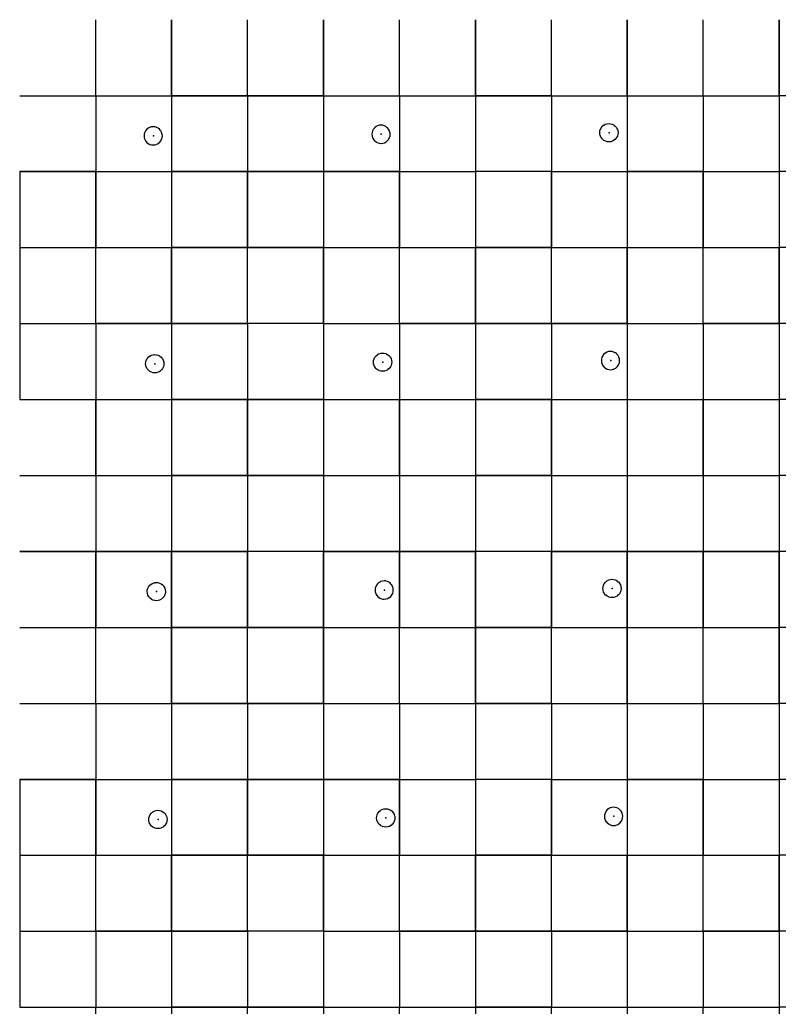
# Model space of a CAD drawing. Header units: metres. Extents: x 0 to 398, y -24 to 612.
# Drawn here: x 81 to 171, y 90 to 207 of the extents above; entities that cross this region are included whole.
import ezdxf

# ---------------------------------------------------------------- set-up
doc = ezdxf.new("R2010")
doc.units = ezdxf.units.M
doc.layers.add('LAYER_01_CUT', color=7, linetype='Continuous')
doc.layers.add('LAYER_04_GRID', color=7, linetype='Continuous')

msp = doc.modelspace()

# ---------------------------------------------------------------- linework, layer by layer
at = {"layer": 'LAYER_01_CUT'}
for points in [[(90, 198.01), (90, 207), (90, 206.99)], [(90, 198), (90, 206.99)], [(98.99, 207), (99, 207), (99, 198.01), (99, 198), (99, 189.01)], [(99, 207), (99, 206.99)], [(99, 198), (99, 206.99)], [(108, 198.01), (108, 207), (108, 206.99)], [(108, 198), (108, 206.99)], [(116.99, 207), (117, 207), (117, 198.01), (117, 198), (117, 189.01)], [(117, 207), (117, 206.99)], [(117, 198), (117, 206.99)], [(126, 198.01), (126, 207), (126, 206.99)], [(126, 198), (126, 206.99)], [(134.99, 207), (135, 207), (135, 198.01), (135, 198), (135, 189.01)], [(135, 207), (135, 206.99)], [(135, 198), (135, 206.99)], [(144, 198.01), (144, 207), (144, 206.99)], [(144, 198), (144, 206.99)], [(152.99, 207), (153, 207), (153, 198.01), (153, 198), (153, 189.01)], [(153, 207), (153, 206.99)], [(153, 198), (153, 206.99)], [(162, 198.01), (162, 207), (162, 206.99)], [(162, 198), (162, 206.99)], [(170.99, 207), (171, 207), (171, 198.01), (171, 198), (171, 189.01)], [(171, 207), (171, 206.99)], [(171, 198), (171, 206.99)], [(81.01, 198), (81, 198)], [(81, 198), (89.99, 198)], [(81.01, 198), (90, 198)], [(89.99, 198), (90, 198), (90, 189.01)], [(90, 198), (90, 198.01)], [(90, 198), (90, 197.99)], [(90, 198), (98.99, 198)], [(90, 198), (90.01, 198)], [(90, 197.99), (90, 189)], [(90.01, 198), (99, 198)], [(98.99, 198), (99, 198)], [(107.99, 198), (99, 198)], [(99.01, 198), (99, 198)], [(99, 198), (99, 197.99)], [(99, 197.99), (99, 189)], [(99.01, 198), (108, 198)], [(107.99, 198), (108, 198), (108, 189.01)], [(108, 198), (108, 198.01)], [(108, 198), (108, 197.99)], [(108, 198), (116.99, 198)], [(108, 198), (108.01, 198)], [(108, 197.99), (108, 189)], [(117, 198), (108.01, 198)], [(117, 198), (116.99, 198)], [(117, 198), (117, 197.99)], [(117, 198), (125.99, 198)], [(117, 198), (117.01, 198)], [(117, 197.99), (117, 189)], [(117.01, 198), (126, 198)], [(125.99, 198), (126, 198), (126, 189.01)], [(126, 198), (126, 198.01)], [(126.01, 198), (126, 198)], [(126, 198), (126, 197.99)], [(126, 198), (134.99, 198)], [(126, 197.99), (126, 189)], [(126.01, 198), (135, 198)], [(135, 198), (134.99, 198)], [(135, 198), (135, 197.99)], [(135, 198), (143.99, 198)], [(135, 198), (135.01, 198)], [(135, 197.99), (135, 189)], [(144, 198), (135.01, 198)], [(143.99, 198), (144, 198), (144, 189.01)], [(144, 198), (144, 198.01)], [(144, 198), (144, 197.99)], [(144, 198), (152.99, 198)], [(144, 198), (144.01, 198)], [(144, 197.99), (144, 189)], [(144.01, 198), (153, 198)], [(152.99, 198), (153, 198)], [(153.01, 198), (153, 198)], [(153, 198), (153, 197.99)], [(153, 198), (161.99, 198)], [(153, 197.99), (153, 189)], [(153.01, 198), (162, 198)], [(161.99, 198), (162, 198), (162, 189.01)], [(162, 198), (162, 198.01)], [(162, 198), (162, 197.99)], [(162, 198), (170.99, 198)], [(162, 198), (162.01, 198)], [(162, 197.99), (162, 189)], [(162.01, 198), (171, 198)], [(170.99, 198), (171, 198)], [(179.99, 198), (171, 198)], [(171.01, 198), (171, 198)], [(171, 198), (171, 197.99)], [(171, 197.99), (171, 189)], [(95.9, 193.82), (95.9, 193.81), (95.81, 193.64), (95.8, 193.63), (95.8, 193.62), (95.75, 193.44), (95.75, 193.43), (95.75, 193.42), (95.73, 193.24), (95.73, 193.23), (95.73, 193.23), (95.75, 193.04), (95.75, 193.03), (95.76, 193.02), (95.81, 192.83), (95.82, 192.82), (95.82, 192.82), (95.92, 192.64), (95.92, 192.63), (95.93, 192.62), (96.06, 192.46), (96.07, 192.46), (96.23, 192.33), (96.24, 192.33), (96.24, 192.32), (96.42, 192.23), (96.43, 192.23), (96.44, 192.23), (96.62, 192.18), (96.63, 192.17), (96.64, 192.17), (96.82, 192.16), (96.82, 192.16), (96.83, 192.16), (97.02, 192.18), (97.03, 192.18), (97.04, 192.18), (97.23, 192.24), (97.23, 192.24), (97.24, 192.25), (97.42, 192.34), (97.43, 192.35), (97.44, 192.36), (97.59, 192.49), (97.6, 192.5), (97.73, 192.66), (97.73, 192.66), (97.74, 192.67), (97.82, 192.85), (97.83, 192.85), (97.83, 192.86), (97.88, 193.05), (97.88, 193.05), (97.88, 193.06), (97.9, 193.24), (97.9, 193.25), (97.9, 193.26), (97.88, 193.45), (97.88, 193.46), (97.88, 193.46), (97.82, 193.65), (97.81, 193.66), (97.81, 193.67), (97.71, 193.84), (97.71, 193.85), (97.7, 193.87), (97.57, 194.02), (97.56, 194.03), (97.4, 194.15), (97.4, 194.16), (97.39, 194.16), (97.21, 194.25), (97.2, 194.25), (97.19, 194.26), (97.01, 194.31), (97, 194.31), (96.99, 194.31), (96.82, 194.32), (96.81, 194.33), (96.8, 194.32), (96.61, 194.3), (96.6, 194.3), (96.59, 194.3), (96.41, 194.24), (96.4, 194.24), (96.39, 194.24), (96.21, 194.14), (96.2, 194.14), (96.19, 194.13), (96.04, 193.99), (96.03, 193.99), (95.91, 193.83), (95.9, 193.82)], [(124.88, 193.64), (124.87, 193.65), (124.82, 193.84), (124.81, 193.85), (124.81, 193.85), (124.71, 194.03), (124.71, 194.04), (124.7, 194.05), (124.57, 194.21), (124.56, 194.21), (124.4, 194.34), (124.39, 194.34), (124.39, 194.35), (124.21, 194.44), (124.2, 194.44), (124.19, 194.44), (124.01, 194.49), (124, 194.5), (123.99, 194.5), (123.81, 194.51), (123.81, 194.51), (123.8, 194.51), (123.61, 194.49), (123.6, 194.49), (123.59, 194.49), (123.4, 194.43), (123.4, 194.43), (123.39, 194.42), (123.21, 194.33), (123.2, 194.32), (123.19, 194.31), (123.04, 194.18), (123.03, 194.17), (122.9, 194.01), (122.9, 194.01), (122.9, 194), (122.81, 193.82), (122.8, 193.82), (122.8, 193.81), (122.75, 193.62), (122.75, 193.62), (122.75, 193.61), (122.73, 193.43), (122.73, 193.42), (122.73, 193.41), (122.75, 193.22), (122.75, 193.21), (122.75, 193.21), (122.81, 193.02), (122.82, 193.01), (122.82, 193), (122.92, 192.83), (122.92, 192.82), (122.93, 192.8), (123.06, 192.65), (123.07, 192.64), (123.23, 192.52), (123.24, 192.51), (123.24, 192.51), (123.42, 192.42), (123.43, 192.42), (123.44, 192.41), (123.62, 192.36), (123.63, 192.36), (123.64, 192.36), (123.81, 192.35), (123.82, 192.34), (123.83, 192.35), (124.02, 192.37), (124.03, 192.37), (124.04, 192.37), (124.23, 192.43), (124.23, 192.43), (124.24, 192.43), (124.42, 192.53), (124.43, 192.53), (124.44, 192.54), (124.59, 192.68), (124.6, 192.68), (124.73, 192.84), (124.73, 192.85), (124.73, 192.86), (124.82, 193.03), (124.83, 193.04), (124.83, 193.05), (124.88, 193.23), (124.88, 193.24), (124.88, 193.25), (124.9, 193.43), (124.9, 193.44), (124.9, 193.44), (124.88, 193.63), (124.88, 193.64)], [(150.19, 194.5), (150.2, 194.51), (150.21, 194.51), (150.39, 194.61), (150.4, 194.61), (150.4, 194.62), (150.59, 194.67), (150.6, 194.68), (150.61, 194.68), (150.8, 194.7), (150.81, 194.7), (150.81, 194.7), (150.99, 194.68), (151, 194.68), (151.01, 194.68), (151.19, 194.63), (151.2, 194.63), (151.21, 194.62), (151.39, 194.53), (151.39, 194.53), (151.4, 194.52), (151.56, 194.4), (151.57, 194.39), (151.7, 194.24), (151.71, 194.23), (151.71, 194.22), (151.81, 194.04), (151.81, 194.03), (151.82, 194.03), (151.87, 193.84), (151.88, 193.83), (151.88, 193.82), (151.9, 193.63), (151.9, 193.62), (151.9, 193.61), (151.88, 193.44), (151.88, 193.43), (151.88, 193.42), (151.83, 193.24), (151.83, 193.23), (151.82, 193.22), (151.73, 193.04), (151.73, 193.04), (151.72, 193.03), (151.6, 192.87), (151.59, 192.86), (151.44, 192.73), (151.42, 192.72), (151.42, 192.72), (151.24, 192.62), (151.23, 192.62), (151.22, 192.61), (151.04, 192.55), (151.03, 192.55), (151.02, 192.55), (150.83, 192.53), (150.82, 192.53), (150.81, 192.53), (150.63, 192.55), (150.63, 192.55), (150.62, 192.55), (150.44, 192.6), (150.43, 192.6), (150.42, 192.61), (150.24, 192.7), (150.23, 192.7), (150.23, 192.7), (150.07, 192.83), (150.06, 192.84), (149.93, 192.99), (149.92, 193), (149.91, 193.01), (149.82, 193.19), (149.81, 193.2), (149.81, 193.2), (149.75, 193.39), (149.75, 193.4), (149.75, 193.41), (149.73, 193.6), (149.73, 193.61), (149.73, 193.61), (149.75, 193.79), (149.75, 193.8), (149.75, 193.81), (149.8, 193.99), (149.8, 194), (149.81, 194.01), (149.89, 194.19), (149.9, 194.19), (149.9, 194.2), (150.03, 194.36), (150.03, 194.37), (150.19, 194.5)], [(89.99, 189), (81, 189), (81, 180.01), (81, 180), (81, 171.01), (81, 171), (81, 162.01)], [(81.01, 189), (81, 189)], [(81.01, 189), (90, 189)], [(90, 189), (89.99, 189)], [(90, 189.01), (90, 189)], [(90, 180.01), (90, 189), (98.99, 189)], [(90, 188.99), (90, 189)], [(90, 189), (90.01, 189)], [(90, 188.99), (90, 180)], [(90.01, 189), (99, 189)], [(98.99, 189), (99, 189)], [(99, 189.01), (99, 189)], [(107.99, 189), (99, 189), (99, 180.01), (99, 180), (99, 171.01), (99, 171), (99, 162.01)], [(99.01, 189), (99, 189)], [(99, 188.99), (99, 189)], [(99, 188.99), (99, 180)], [(99.01, 189), (108, 189)], [(107.99, 189), (108, 189)], [(108, 189.01), (108, 189)], [(108, 180.01), (108, 189), (116.99, 189)], [(108, 188.99), (108, 189)], [(108, 189), (108.01, 189)], [(108, 188.99), (108, 180)], [(117, 189), (108.01, 189)], [(117, 189), (116.99, 189)], [(117, 189.01), (117, 189)], [(125.99, 189), (117, 189), (117, 180.01), (117, 180), (117, 171.01), (117, 171), (117, 162.01)], [(117, 188.99), (117, 189)], [(117, 189), (117.01, 189)], [(117, 188.99), (117, 180)], [(117.01, 189), (126, 189)], [(125.99, 189), (126, 189)], [(126, 189.01), (126, 189)], [(126, 180.01), (126, 189), (134.99, 189)], [(126.01, 189), (126, 189)], [(126, 188.99), (126, 189)], [(126, 188.99), (126, 180)], [(126.01, 189), (135, 189)], [(135, 189), (134.99, 189)], [(135, 189.01), (135, 189)], [(143.99, 189), (135, 189), (135, 180.01), (135, 180), (135, 171.01), (135, 171), (135, 162.01)], [(135, 188.99), (135, 189)], [(135, 189), (135.01, 189)], [(135, 188.99), (135, 180)], [(144, 189), (135.01, 189)], [(144, 189), (143.99, 189)], [(144, 189.01), (144, 189)], [(144, 180.01), (144, 189), (152.99, 189)], [(144, 188.99), (144, 189)], [(144, 189), (144.01, 189)], [(144, 188.99), (144, 180)], [(144.01, 189), (153, 189)], [(152.99, 189), (153, 189)], [(153, 189.01), (153, 189)], [(161.99, 189), (153, 189), (153, 180.01), (153, 180), (153, 171.01), (153, 171), (153, 162.01)], [(153.01, 189), (153, 189)], [(153, 188.99), (153, 189)], [(153, 188.99), (153, 180)], [(153.01, 189), (162, 189)], [(162, 189), (161.99, 189)], [(162, 189.01), (162, 189)], [(162, 180.01), (162, 189), (170.99, 189)], [(162, 188.99), (162, 189)], [(162, 189), (162.01, 189)], [(162, 188.99), (162, 180)], [(162.01, 189), (171, 189)], [(170.99, 189), (171, 189)], [(171, 189.01), (171, 189)], [(179.99, 189), (171, 189), (171, 180.01), (171, 180), (171, 171.01), (171, 171), (171, 162.01)], [(171.01, 189), (171, 189)], [(171, 188.99), (171, 189)], [(171, 188.99), (171, 180)], [(81.01, 180), (81, 180)], [(81, 180), (89.99, 180)], [(81.01, 180), (90, 180)], [(90, 180), (89.99, 180)], [(90, 180), (90, 180.01)], [(90, 171.01), (90, 180), (90, 179.99)], [(90, 180), (98.99, 180)], [(90, 180), (90.01, 180)], [(90, 171), (90, 179.99)], [(90.01, 180), (99, 180)], [(98.99, 180), (99, 180)], [(107.99, 180), (99, 180)], [(99.01, 180), (99, 180)], [(99, 180), (99, 179.99)], [(99, 171), (99, 179.99)], [(99.01, 180), (108, 180)], [(107.99, 180), (108, 180)], [(108, 180), (108, 180.01)], [(108, 171.01), (108, 180), (108, 179.99)], [(108, 180), (116.99, 180)], [(108, 180), (108.01, 180)], [(108, 171), (108, 179.99)], [(117, 180), (108.01, 180)], [(117, 180), (116.99, 180)], [(117, 180), (117, 179.99)], [(117, 180), (125.99, 180)], [(117, 180), (117.01, 180)], [(117, 171), (117, 179.99)], [(117.01, 180), (126, 180)], [(125.99, 180), (126, 180)], [(126, 180), (126, 180.01)], [(126, 171.01), (126, 180), (126, 179.99)], [(126.01, 180), (126, 180)], [(126, 180), (134.99, 180)], [(126, 171), (126, 179.99)], [(126.01, 180), (135, 180)], [(135, 180), (134.99, 180)], [(135, 180), (135, 179.99)], [(135, 180), (143.99, 180)], [(135, 180), (135.01, 180)], [(135, 171), (135, 179.99)], [(144, 180), (135.01, 180)], [(144, 180), (143.99, 180)], [(144, 180), (144, 180.01)], [(144, 171.01), (144, 180), (144, 179.99)], [(144, 180), (152.99, 180)], [(144, 180), (144.01, 180)], [(144, 171), (144, 179.99)], [(144.01, 180), (153, 180)], [(152.99, 180), (153, 180)], [(153.01, 180), (153, 180)], [(153, 180), (153, 179.99)], [(153, 180), (161.99, 180)], [(153, 171), (153, 179.99)], [(153.01, 180), (162, 180)], [(162, 180), (161.99, 180)], [(162, 180), (162, 180.01)], [(162, 171.01), (162, 180), (162, 179.99)], [(162, 180), (170.99, 180)], [(162, 180), (162.01, 180)], [(162, 171), (162, 179.99)], [(162.01, 180), (171, 180)], [(170.99, 180), (171, 180)], [(179.99, 180), (171, 180)], [(171.01, 180), (171, 180)], [(171, 180), (171, 179.99)], [(171, 171), (171, 179.99)], [(81.01, 171), (81, 171)], [(81, 171), (89.99, 171)], [(81.01, 171), (90, 171)], [(90, 171), (89.99, 171)], [(90, 171), (90, 171.01)], [(98.99, 171), (90, 171), (90, 162.01)], [(90, 171), (90, 170.99)], [(90, 171), (90.01, 171)], [(90, 170.99), (90, 162)], [(90.01, 171), (99, 171)], [(98.99, 171), (99, 171)], [(107.99, 171), (99, 171)], [(99.01, 171), (99, 171)], [(99, 171), (99, 170.99)], [(99, 170.99), (99, 162)], [(99.01, 171), (108, 171)], [(107.99, 171), (108, 171)], [(108, 171), (108, 171.01)], [(116.99, 171), (108, 171), (108, 162.01)], [(108, 171), (108, 170.99)], [(108, 171), (108.01, 171)], [(108, 170.99), (108, 162)], [(117, 171), (108.01, 171)], [(117, 171), (116.99, 171)], [(117, 171), (117, 170.99)], [(117, 171), (125.99, 171)], [(117, 171), (117.01, 171)], [(117, 170.99), (117, 162)], [(117.01, 171), (126, 171)], [(125.99, 171), (126, 171)], [(126, 171), (126, 171.01)], [(134.99, 171), (126, 171), (126, 162.01)], [(126.01, 171), (126, 171)], [(126, 171), (126, 170.99)], [(126, 170.99), (126, 162)], [(126.01, 171), (135, 171)], [(135, 171), (134.99, 171)], [(135, 171), (135, 170.99)], [(135, 171), (143.99, 171)], [(135, 171), (135.01, 171)], [(135, 170.99), (135, 162)], [(144, 171), (135.01, 171)], [(144, 171), (143.99, 171)], [(144, 171), (144, 171.01)], [(152.99, 171), (144, 171), (144, 162.01)], [(144, 171), (144, 170.99)], [(144, 171), (144.01, 171)], [(144, 170.99), (144, 162)], [(144.01, 171), (153, 171)], [(152.99, 171), (153, 171)], [(153.01, 171), (153, 171)], [(153, 171), (153, 170.99)], [(153, 171), (161.99, 171)], [(153, 170.99), (153, 162)], [(153.01, 171), (162, 171)], [(162, 171), (161.99, 171)], [(162, 171), (162, 171.01)], [(170.99, 171), (162, 171), (162, 162.01)], [(162, 171), (162, 170.99)], [(162, 171), (162.01, 171)], [(162, 170.99), (162, 162)], [(162.01, 171), (171, 171)], [(170.99, 171), (171, 171)], [(179.99, 171), (171, 171)], [(171.01, 171), (171, 171)], [(171, 171), (171, 170.99)], [(171, 170.99), (171, 162)], [(95.94, 166.04), (95.92, 166.23), (95.92, 166.23), (95.92, 166.24), (95.93, 166.42), (95.93, 166.43), (95.94, 166.44), (95.99, 166.62), (95.99, 166.63), (95.99, 166.64), (96.08, 166.81), (96.09, 166.82), (96.09, 166.83), (96.22, 166.99), (96.22, 167), (96.38, 167.13), (96.39, 167.14), (96.4, 167.14), (96.58, 167.24), (96.58, 167.24), (96.59, 167.24), (96.78, 167.3), (96.79, 167.3), (96.8, 167.31), (96.99, 167.33), (96.99, 167.33), (97, 167.33), (97.18, 167.31), (97.19, 167.31), (97.2, 167.31), (97.38, 167.26), (97.39, 167.25), (97.4, 167.25), (97.57, 167.16), (97.58, 167.16), (97.59, 167.15), (97.75, 167.03), (97.75, 167.02), (97.89, 166.87), (97.9, 166.85), (97.9, 166.85), (98, 166.67), (98, 166.66), (98, 166.65), (98.06, 166.46), (98.06, 166.46), (98.07, 166.45), (98.08, 166.26), (98.09, 166.25), (98.08, 166.24), (98.07, 166.06), (98.07, 166.06), (98.07, 166.05), (98.02, 165.86), (98.01, 165.86), (98.01, 165.85), (97.92, 165.67), (97.92, 165.66), (97.91, 165.66), (97.79, 165.5), (97.78, 165.49), (97.63, 165.36), (97.61, 165.35), (97.6, 165.34), (97.43, 165.25), (97.42, 165.24), (97.41, 165.24), (97.22, 165.18), (97.22, 165.18), (97.21, 165.18), (97.02, 165.16), (97.01, 165.16), (97, 165.16), (96.82, 165.17), (96.81, 165.18), (96.81, 165.18), (96.62, 165.23), (96.62, 165.23), (96.61, 165.23), (96.43, 165.32), (96.42, 165.33), (96.42, 165.33), (96.26, 165.46), (96.25, 165.46), (96.12, 165.62), (96.11, 165.63), (96.1, 165.64), (96.01, 165.82), (96, 165.82), (96, 165.83), (95.94, 166.02), (95.94, 166.03), (95.94, 166.04)], [(124.75, 167.21), (124.88, 167.05), (124.9, 167.04), (124.9, 167.03), (125, 166.86), (125, 166.85), (125, 166.84), (125.06, 166.65), (125.06, 166.64), (125.06, 166.63), (125.08, 166.44), (125.08, 166.44), (125.08, 166.43), (125.07, 166.25), (125.07, 166.24), (125.07, 166.23), (125.02, 166.05), (125.01, 166.04), (125.01, 166.03), (124.92, 165.86), (124.92, 165.85), (124.91, 165.84), (124.79, 165.68), (124.78, 165.68), (124.63, 165.55), (124.61, 165.53), (124.6, 165.53), (124.43, 165.43), (124.42, 165.43), (124.41, 165.43), (124.22, 165.37), (124.22, 165.37), (124.21, 165.37), (124.02, 165.35), (124.01, 165.35), (124, 165.35), (123.82, 165.36), (123.81, 165.36), (123.81, 165.36), (123.62, 165.41), (123.61, 165.42), (123.61, 165.42), (123.43, 165.51), (123.42, 165.51), (123.41, 165.52), (123.26, 165.64), (123.25, 165.65), (123.12, 165.8), (123.11, 165.82), (123.1, 165.83), (123.01, 166), (123, 166.01), (123, 166.02), (122.94, 166.21), (122.94, 166.21), (122.94, 166.22), (122.92, 166.41), (122.92, 166.42), (122.92, 166.43), (122.93, 166.61), (122.93, 166.62), (122.94, 166.62), (122.99, 166.81), (122.99, 166.82), (122.99, 166.82), (123.08, 167), (123.09, 167.01), (123.09, 167.02), (123.22, 167.17), (123.22, 167.18), (123.38, 167.31), (123.39, 167.32), (123.4, 167.33), (123.57, 167.42), (123.58, 167.43), (123.59, 167.43), (123.78, 167.49), (123.79, 167.49), (123.8, 167.49), (123.99, 167.51), (123.99, 167.51), (124, 167.51), (124.18, 167.5), (124.19, 167.5), (124.2, 167.49), (124.38, 167.44), (124.39, 167.44), (124.4, 167.44), (124.57, 167.35), (124.58, 167.34), (124.59, 167.34), (124.75, 167.21), (124.75, 167.21)], [(151.58, 167.53), (151.57, 167.53), (151.4, 167.62), (151.39, 167.63), (151.38, 167.63), (151.2, 167.68), (151.19, 167.68), (151.18, 167.68), (151, 167.7), (150.99, 167.7), (150.98, 167.7), (150.79, 167.68), (150.79, 167.68), (150.78, 167.68), (150.59, 167.62), (150.58, 167.61), (150.57, 167.61), (150.4, 167.51), (150.39, 167.51), (150.38, 167.5), (150.22, 167.37), (150.22, 167.36), (150.09, 167.2), (150.09, 167.19), (150.08, 167.19), (149.99, 167.01), (149.99, 167), (149.99, 166.99), (149.94, 166.81), (149.93, 166.8), (149.93, 166.79), (149.92, 166.62), (149.92, 166.61), (149.92, 166.6), (149.94, 166.41), (149.94, 166.4), (149.94, 166.39), (150, 166.2), (150, 166.2), (150.01, 166.19), (150.1, 166.01), (150.11, 166), (150.12, 165.99), (150.25, 165.84), (150.25, 165.83), (150.41, 165.71), (150.42, 165.7), (150.43, 165.7), (150.61, 165.61), (150.61, 165.6), (150.62, 165.6), (150.81, 165.55), (150.81, 165.55), (150.82, 165.55), (151, 165.53), (151.01, 165.53), (151.02, 165.53), (151.21, 165.55), (151.21, 165.55), (151.22, 165.56), (151.41, 165.61), (151.42, 165.62), (151.43, 165.62), (151.6, 165.72), (151.61, 165.72), (151.62, 165.73), (151.78, 165.86), (151.79, 165.87), (151.91, 166.03), (151.92, 166.04), (151.92, 166.04), (152.01, 166.22), (152.01, 166.23), (152.02, 166.24), (152.07, 166.42), (152.07, 166.43), (152.07, 166.44), (152.08, 166.62), (152.08, 166.62), (152.08, 166.63), (152.06, 166.82), (152.06, 166.83), (152.06, 166.84), (152, 167.03), (152, 167.03), (152, 167.04), (151.9, 167.22), (151.9, 167.23), (151.88, 167.24), (151.75, 167.39), (151.75, 167.4), (151.59, 167.53), (151.58, 167.53)], [(81.01, 162), (81, 162)], [(81, 162), (89.99, 162)], [(81.01, 162), (90, 162)], [(90, 162), (89.99, 162)], [(90, 162.01), (90, 162)], [(90, 153.01), (90, 162), (98.99, 162), (99, 162), (99, 153.01), (99, 153), (99, 144.01)], [(90, 161.99), (90, 162)], [(90, 162), (90.01, 162)], [(90, 161.99), (90, 153)], [(90.01, 162), (99, 162)], [(99, 162.01), (99, 162)], [(107.99, 162), (99, 162)], [(99.01, 162), (99, 162)], [(99, 161.99), (99, 162)], [(99, 161.99), (99, 153)], [(99.01, 162), (108, 162)], [(107.99, 162), (108, 162)], [(108, 162.01), (108, 162)], [(108, 153.01), (108, 162), (116.99, 162), (117, 162), (117, 153.01), (117, 153), (117, 144.01)], [(108, 161.99), (108, 162)], [(108, 162), (108.01, 162)], [(108, 161.99), (108, 153)], [(117, 162), (108.01, 162)], [(117, 162.01), (117, 162)], [(117, 161.99), (117, 162)], [(117, 162), (125.99, 162)], [(117, 162), (117.01, 162)], [(117, 161.99), (117, 153)], [(117.01, 162), (126, 162)], [(125.99, 162), (126, 162)], [(126, 162.01), (126, 162)], [(126, 153.01), (126, 162), (134.99, 162), (135, 162), (135, 153.01), (135, 153), (135, 144.01)], [(126.01, 162), (126, 162)], [(126, 161.99), (126, 162)], [(126, 161.99), (126, 153)], [(126.01, 162), (135, 162)], [(135, 162.01), (135, 162)], [(135, 161.99), (135, 162)], [(135, 162), (143.99, 162)], [(135, 162), (135.01, 162)], [(135, 161.99), (135, 153)], [(144, 162), (135.01, 162)], [(144, 162), (143.99, 162)], [(144, 162.01), (144, 162)], [(144, 153.01), (144, 162), (152.99, 162), (153, 162), (153, 153.01), (153, 153), (153, 144.01)], [(144, 161.99), (144, 162)], [(144, 162), (144.01, 162)], [(144, 161.99), (144, 153)], [(144.01, 162), (153, 162)], [(153, 162.01), (153, 162)], [(153.01, 162), (153, 162)], [(153, 161.99), (153, 162)], [(153, 162), (161.99, 162)], [(153, 161.99), (153, 153)], [(153.01, 162), (162, 162)], [(162, 162), (161.99, 162)], [(162, 162.01), (162, 162)], [(162, 153.01), (162, 162), (170.99, 162), (171, 162), (171, 153.01), (171, 153), (171, 144.01)], [(162, 161.99), (162, 162)], [(162, 162), (162.01, 162)], [(162, 161.99), (162, 153)], [(162.01, 162), (171, 162)], [(171, 162.01), (171, 162)], [(179.99, 162), (171, 162)], [(171.01, 162), (171, 162)], [(171, 161.99), (171, 162)], [(171, 161.99), (171, 153)], [(81.01, 153), (81, 153)], [(81, 153), (89.99, 153)], [(81.01, 153), (90, 153)], [(89.99, 153), (90, 153), (90, 144.01)], [(90, 153), (90, 153.01)], [(90, 153), (90, 152.99)], [(90, 153), (98.99, 153)], [(90, 153), (90.01, 153)], [(90, 152.99), (90, 144)], [(90.01, 153), (99, 153)], [(98.99, 153), (99, 153)], [(107.99, 153), (99, 153)], [(99.01, 153), (99, 153)], [(99, 153), (99, 152.99)], [(99, 152.99), (99, 144)], [(99.01, 153), (108, 153)], [(107.99, 153), (108, 153), (108, 144.01)], [(108, 153), (108, 153.01)], [(108, 153), (108, 152.99)], [(108, 153), (116.99, 153)], [(108, 153), (108.01, 153)], [(108, 152.99), (108, 144)], [(117, 153), (108.01, 153)], [(117, 153), (116.99, 153)], [(117, 153), (117, 152.99)], [(117, 153), (125.99, 153)], [(117, 153), (117.01, 153)], [(117, 152.99), (117, 144)], [(117.01, 153), (126, 153)], [(125.99, 153), (126, 153), (126, 144.01)], [(126, 153), (126, 153.01)], [(126.01, 153), (126, 153)], [(126, 153), (126, 152.99)], [(126, 153), (134.99, 153)], [(126, 152.99), (126, 144)], [(126.01, 153), (135, 153)], [(135, 153), (134.99, 153)], [(135, 153), (135, 152.99)], [(135, 153), (143.99, 153)], [(135, 153), (135.01, 153)], [(135, 152.99), (135, 144)], [(144, 153), (135.01, 153)], [(143.99, 153), (144, 153), (144, 144.01)], [(144, 153), (144, 153.01)], [(144, 153), (144, 152.99)], [(144, 153), (152.99, 153)], [(144, 153), (144.01, 153)], [(144, 152.99), (144, 144)], [(144.01, 153), (153, 153)], [(152.99, 153), (153, 153)], [(153.01, 153), (153, 153)], [(153, 153), (153, 152.99)], [(153, 153), (161.99, 153)], [(153, 152.99), (153, 144)], [(153.01, 153), (162, 153)], [(161.99, 153), (162, 153), (162, 144.01)], [(162, 153), (162, 153.01)], [(162, 153), (162, 152.99)], [(162, 153), (170.99, 153)], [(162, 153), (162.01, 153)], [(162, 152.99), (162, 144)], [(162.01, 153), (171, 153)], [(170.99, 153), (171, 153)], [(179.99, 153), (171, 153)], [(171.01, 153), (171, 153)], [(171, 153), (171, 152.99)], [(171, 152.99), (171, 144)], [(89.99, 144), (81, 144), (81.01, 144)], [(81.01, 144), (90, 144)], [(90, 144), (89.99, 144)], [(90, 144.01), (90, 144)], [(98.99, 144), (90, 144), (90.01, 144)], [(90, 135.01), (90, 144)], [(90, 143.99), (90, 144)], [(90, 143.99), (90, 135)], [(90.01, 144), (99, 144)], [(98.99, 144), (99, 144)], [(99, 144.01), (99, 144)], [(107.99, 144), (99, 144), (99.01, 144)], [(99, 135.01), (99, 144)], [(99, 143.99), (99, 144)], [(99, 143.99), (99, 135)], [(99.01, 144), (108, 144)], [(107.99, 144), (108, 144)], [(108, 144.01), (108, 144)], [(116.99, 144), (108, 144), (108.01, 144)], [(108, 135.01), (108, 144)], [(108, 143.99), (108, 144)], [(108, 143.99), (108, 135)], [(117, 144), (108.01, 144)], [(117, 144), (116.99, 144)], [(117, 144.01), (117, 144)], [(125.99, 144), (117, 144), (117.01, 144)], [(117, 135.01), (117, 144)], [(117, 143.99), (117, 144)], [(117, 143.99), (117, 135)], [(117.01, 144), (126, 144)], [(125.99, 144), (126, 144)], [(126, 144.01), (126, 144)], [(134.99, 144), (126, 144), (126.01, 144)], [(126, 135.01), (126, 144)], [(126, 143.99), (126, 144)], [(126, 143.99), (126, 135)], [(126.01, 144), (135, 144)], [(135, 144), (134.99, 144)], [(135, 144.01), (135, 144)], [(143.99, 144), (135, 144), (135.01, 144)], [(135, 135.01), (135, 144)], [(135, 143.99), (135, 144)], [(135, 143.99), (135, 135)], [(144, 144), (135.01, 144)], [(144, 144), (143.99, 144)], [(144, 144.01), (144, 144)], [(152.99, 144), (144, 144), (144.01, 144)], [(144, 135.01), (144, 144)], [(144, 143.99), (144, 144)], [(144, 143.99), (144, 135)], [(144.01, 144), (153, 144)], [(152.99, 144), (153, 144)], [(153, 144.01), (153, 144)], [(161.99, 144), (153, 144), (153.01, 144)], [(153, 135.01), (153, 144)], [(153, 143.99), (153, 144)], [(153, 143.99), (153, 135)], [(153.01, 144), (162, 144)], [(162, 144), (161.99, 144)], [(162, 144.01), (162, 144)], [(170.99, 144), (162, 144), (162.01, 144)], [(162, 135.01), (162, 144)], [(162, 143.99), (162, 144)], [(162, 143.99), (162, 135)], [(162.01, 144), (171, 144)], [(170.99, 144), (171, 144)], [(171, 144.01), (171, 144)], [(179.99, 144), (171, 144), (171.01, 144)], [(171, 135.01), (171, 144)], [(171, 143.99), (171, 144)], [(171, 143.99), (171, 135)], [(124.77, 140.34), (124.77, 140.34), (124.76, 140.35), (124.58, 140.44), (124.57, 140.44), (124.57, 140.44), (124.38, 140.49), (124.37, 140.5), (124.37, 140.5), (124.19, 140.51), (124.18, 140.51), (124.17, 140.51), (123.98, 140.49), (123.97, 140.49), (123.97, 140.49), (123.78, 140.43), (123.77, 140.43), (123.76, 140.42), (123.58, 140.33), (123.58, 140.32), (123.56, 140.31), (123.41, 140.18), (123.4, 140.18), (123.28, 140.02), (123.27, 140.01), (123.27, 140), (123.18, 139.82), (123.18, 139.82), (123.17, 139.81), (123.12, 139.62), (123.12, 139.62), (123.12, 139.61), (123.1, 139.43), (123.1, 139.42), (123.1, 139.41), (123.12, 139.22), (123.13, 139.22), (123.13, 139.21), (123.19, 139.02), (123.19, 139.01), (123.19, 139), (123.29, 138.83), (123.29, 138.82), (123.3, 138.81), (123.44, 138.65), (123.44, 138.64), (123.6, 138.52), (123.61, 138.51), (123.62, 138.51), (123.79, 138.42), (123.8, 138.42), (123.81, 138.41), (123.99, 138.36), (124, 138.36), (124.01, 138.36), (124.19, 138.35), (124.2, 138.35), (124.2, 138.35), (124.39, 138.37), (124.4, 138.37), (124.41, 138.37), (124.6, 138.43), (124.61, 138.43), (124.61, 138.43), (124.79, 138.53), (124.8, 138.53), (124.81, 138.55), (124.97, 138.68), (124.97, 138.68), (125.1, 138.84), (125.1, 138.85), (125.11, 138.86), (125.2, 139.03), (125.2, 139.04), (125.2, 139.05), (125.25, 139.23), (125.25, 139.24), (125.26, 139.25), (125.27, 139.43), (125.27, 139.44), (125.27, 139.45), (125.25, 139.64), (125.25, 139.64), (125.25, 139.65), (125.19, 139.84), (125.19, 139.85), (125.18, 139.86), (125.09, 140.03), (125.08, 140.04), (125.07, 140.05), (124.94, 140.21), (124.93, 140.21), (124.77, 140.34)], [(152.1, 139.03), (151.97, 138.87), (151.97, 138.86), (151.81, 138.73), (151.8, 138.72), (151.79, 138.72), (151.61, 138.62), (151.61, 138.62), (151.6, 138.61), (151.41, 138.56), (151.4, 138.55), (151.39, 138.55), (151.2, 138.53), (151.19, 138.53), (151.19, 138.53), (151.01, 138.55), (151, 138.55), (150.99, 138.55), (150.81, 138.6), (150.8, 138.6), (150.79, 138.61), (150.62, 138.7), (150.61, 138.7), (150.6, 138.71), (150.44, 138.83), (150.43, 138.84), (150.3, 138.99), (150.29, 139.01), (150.29, 139.01), (150.19, 139.19), (150.19, 139.2), (150.18, 139.21), (150.13, 139.39), (150.13, 139.4), (150.12, 139.41), (150.1, 139.6), (150.1, 139.61), (150.1, 139.62), (150.12, 139.8), (150.12, 139.8), (150.12, 139.81), (150.17, 139.99), (150.18, 140), (150.18, 140.01), (150.27, 140.19), (150.27, 140.2), (150.28, 140.2), (150.4, 140.36), (150.41, 140.37), (150.56, 140.5), (150.58, 140.51), (150.58, 140.52), (150.76, 140.61), (150.77, 140.62), (150.78, 140.62), (150.96, 140.68), (150.97, 140.68), (150.98, 140.68), (151.17, 140.7), (151.18, 140.7), (151.19, 140.7), (151.37, 140.68), (151.37, 140.68), (151.38, 140.68), (151.57, 140.63), (151.57, 140.63), (151.58, 140.62), (151.76, 140.54), (151.77, 140.53), (151.77, 140.53), (151.93, 140.4), (151.94, 140.4), (152.07, 140.24), (152.08, 140.23), (152.09, 140.22), (152.18, 140.04), (152.19, 140.03), (152.19, 140.03), (152.25, 139.84), (152.25, 139.83), (152.25, 139.82), (152.27, 139.63), (152.27, 139.62), (152.27, 139.62), (152.26, 139.44), (152.25, 139.43), (152.25, 139.42), (152.2, 139.24), (152.2, 139.23), (152.2, 139.22), (152.11, 139.04), (152.1, 139.04), (152.1, 139.03)], [(96.6, 138.33), (96.44, 138.46), (96.44, 138.46), (96.3, 138.62), (96.29, 138.63), (96.29, 138.64), (96.19, 138.82), (96.19, 138.82), (96.19, 138.83), (96.13, 139.02), (96.13, 139.03), (96.13, 139.04), (96.11, 139.23), (96.11, 139.24), (96.11, 139.24), (96.12, 139.42), (96.12, 139.43), (96.12, 139.44), (96.17, 139.62), (96.18, 139.63), (96.18, 139.64), (96.27, 139.82), (96.27, 139.82), (96.28, 139.83), (96.4, 139.99), (96.41, 140), (96.56, 140.13), (96.58, 140.14), (96.59, 140.14), (96.76, 140.24), (96.77, 140.24), (96.78, 140.25), (96.97, 140.3), (96.97, 140.31), (96.98, 140.31), (97.17, 140.33), (97.18, 140.33), (97.19, 140.33), (97.37, 140.31), (97.38, 140.31), (97.38, 140.31), (97.57, 140.26), (97.58, 140.25), (97.58, 140.25), (97.76, 140.16), (97.77, 140.16), (97.78, 140.15), (97.93, 140.03), (97.94, 140.02), (98.07, 139.87), (98.08, 139.85), (98.09, 139.85), (98.18, 139.67), (98.19, 139.66), (98.19, 139.65), (98.25, 139.47), (98.25, 139.46), (98.25, 139.45), (98.27, 139.26), (98.27, 139.25), (98.27, 139.24), (98.26, 139.06), (98.26, 139.06), (98.25, 139.05), (98.2, 138.86), (98.2, 138.86), (98.2, 138.85), (98.11, 138.67), (98.1, 138.66), (98.1, 138.66), (97.97, 138.5), (97.97, 138.49), (97.81, 138.36), (97.8, 138.35), (97.79, 138.34), (97.61, 138.25), (97.61, 138.24), (97.6, 138.24), (97.41, 138.18), (97.4, 138.18), (97.39, 138.18), (97.2, 138.16), (97.2, 138.16), (97.19, 138.16), (97.01, 138.17), (97, 138.18), (96.99, 138.18), (96.81, 138.23), (96.8, 138.23), (96.79, 138.23), (96.62, 138.32), (96.61, 138.33), (96.6, 138.33)], [(81.01, 135), (81, 135)], [(81, 135), (89.99, 135)], [(81.01, 135), (90, 135)], [(90, 135), (89.99, 135)], [(90, 135.01), (90, 135)], [(90, 126.01), (90, 135), (90, 134.99)], [(90, 135), (98.99, 135)], [(90, 135), (90.01, 135)], [(90, 126), (90, 134.99)], [(90.01, 135), (99, 135)], [(98.99, 135), (99, 135), (99, 126.01), (99, 126), (99, 117.01)], [(99, 135.01), (99, 135)], [(107.99, 135), (99, 135)], [(99.01, 135), (99, 135)], [(99, 135), (99, 134.99)], [(99, 126), (99, 134.99)], [(99.01, 135), (108, 135)], [(107.99, 135), (108, 135)], [(108, 135.01), (108, 135)], [(108, 126.01), (108, 135), (108, 134.99)], [(108, 135), (116.99, 135)], [(108, 135), (108.01, 135)], [(108, 126), (108, 134.99)], [(117, 135), (108.01, 135)], [(116.99, 135), (117, 135), (117, 126.01), (117, 126), (117, 117.01)], [(117, 135.01), (117, 135)], [(117, 135), (117, 134.99)], [(117, 135), (125.99, 135)], [(117, 135), (117.01, 135)], [(117, 126), (117, 134.99)], [(117.01, 135), (126, 135)], [(125.99, 135), (126, 135)], [(126, 135.01), (126, 135)], [(126, 126.01), (126, 135), (126, 134.99)], [(126.01, 135), (126, 135)], [(126, 135), (134.99, 135)], [(126, 126), (126, 134.99)], [(126.01, 135), (135, 135)], [(134.99, 135), (135, 135), (135, 126.01), (135, 126), (135, 117.01)], [(135, 135.01), (135, 135)], [(135, 135), (135, 134.99)], [(135, 135), (143.99, 135)], [(135, 135), (135.01, 135)], [(135, 126), (135, 134.99)], [(144, 135), (135.01, 135)], [(144, 135), (143.99, 135)], [(144, 135.01), (144, 135)], [(144, 126.01), (144, 135), (144, 134.99)], [(144, 135), (152.99, 135)], [(144, 135), (144.01, 135)], [(144, 126), (144, 134.99)], [(144.01, 135), (153, 135)], [(152.99, 135), (153, 135), (153, 126.01), (153, 126), (153, 117.01)], [(153, 135.01), (153, 135)], [(153.01, 135), (153, 135)], [(153, 135), (153, 134.99)], [(153, 135), (161.99, 135)], [(153, 126), (153, 134.99)], [(153.01, 135), (162, 135)], [(162, 135), (161.99, 135)], [(162, 135.01), (162, 135)], [(162, 126.01), (162, 135), (162, 134.99)], [(162, 135), (170.99, 135)], [(162, 135), (162.01, 135)], [(162, 126), (162, 134.99)], [(162.01, 135), (171, 135)], [(170.99, 135), (171, 135), (171, 126.01), (171, 126), (171, 117.01)], [(171, 135.01), (171, 135)], [(179.99, 135), (171, 135)], [(171.01, 135), (171, 135)], [(171, 135), (171, 134.99)], [(171, 126), (171, 134.99)], [(81.01, 126), (81, 126)], [(81, 126), (89.99, 126)], [(81.01, 126), (90, 126)], [(89.99, 126), (90, 126), (90, 117.01)], [(90, 126), (90, 126.01)], [(90, 126), (90, 125.99)], [(90, 126), (98.99, 126)], [(90, 126), (90.01, 126)], [(90, 125.99), (90, 117)], [(90.01, 126), (99, 126)], [(98.99, 126), (99, 126)], [(107.99, 126), (99, 126)], [(99.01, 126), (99, 126)], [(99, 126), (99, 125.99)], [(99, 125.99), (99, 117)], [(99.01, 126), (108, 126)], [(107.99, 126), (108, 126), (108, 117.01)], [(108, 126), (108, 126.01)], [(108, 126), (108, 125.99)], [(108, 126), (116.99, 126)], [(108, 126), (108.01, 126)], [(108, 125.99), (108, 117)], [(117, 126), (108.01, 126)], [(117, 126), (116.99, 126)], [(117, 126), (117, 125.99)], [(117, 126), (125.99, 126)], [(117, 126), (117.01, 126)], [(117, 125.99), (117, 117)], [(117.01, 126), (126, 126)], [(125.99, 126), (126, 126), (126, 117.01)], [(126, 126), (126, 126.01)], [(126.01, 126), (126, 126)], [(126, 126), (126, 125.99)], [(126, 126), (134.99, 126)], [(126, 125.99), (126, 117)], [(126.01, 126), (135, 126)], [(135, 126), (134.99, 126)], [(135, 126), (135, 125.99)], [(135, 126), (143.99, 126)], [(135, 126), (135.01, 126)], [(135, 125.99), (135, 117)], [(144, 126), (135.01, 126)], [(143.99, 126), (144, 126), (144, 117.01)], [(144, 126), (144, 126.01)], [(144, 126), (144, 125.99)], [(144, 126), (152.99, 126)], [(144, 126), (144.01, 126)], [(144, 125.99), (144, 117)], [(144.01, 126), (153, 126)], [(152.99, 126), (153, 126)], [(153.01, 126), (153, 126)], [(153, 126), (153, 125.99)], [(153, 126), (161.99, 126)], [(153, 125.99), (153, 117)], [(153.01, 126), (162, 126)], [(161.99, 126), (162, 126), (162, 117.01)], [(162, 126), (162, 126.01)], [(162, 126), (162, 125.99)], [(162, 126), (170.99, 126)], [(162, 126), (162.01, 126)], [(162, 125.99), (162, 117)], [(162.01, 126), (171, 126)], [(170.99, 126), (171, 126)], [(179.99, 126), (171, 126)], [(171.01, 126), (171, 126)], [(171, 126), (171, 125.99)], [(171, 125.99), (171, 117)], [(89.99, 117), (81, 117), (81, 108.01), (81, 108), (81, 99.01), (81, 99), (81, 90.01)], [(81.01, 117), (81, 117)], [(81.01, 117), (90, 117)], [(90, 117), (89.99, 117)], [(90, 117.01), (90, 117)], [(90, 108.01), (90, 117), (98.99, 117)], [(90, 116.99), (90, 117)], [(90, 117), (90.01, 117)], [(90.01, 117), (99, 117)], [(98.99, 117), (99, 117)], [(99, 117.01), (99, 117)], [(107.99, 117), (99, 117), (99, 108.01), (99, 108), (99, 99.01), (99, 99), (99, 90.01)], [(99.01, 117), (99, 117)], [(99, 116.99), (99, 117)], [(99.01, 117), (108, 117)], [(107.99, 117), (108, 117)], [(108, 117.01), (108, 117)], [(108, 108.01), (108, 117), (116.99, 117)], [(108, 116.99), (108, 117)], [(108, 117), (108.01, 117)], [(117, 117), (108.01, 117)], [(117, 117), (116.99, 117)], [(117, 117.01), (117, 117)], [(125.99, 117), (117, 117), (117, 108.01), (117, 108), (117, 99.01), (117, 99), (117, 90.01)], [(117, 116.99), (117, 117)], [(117, 117), (117.01, 117)], [(117.01, 117), (126, 117)], [(125.99, 117), (126, 117)], [(126, 117.01), (126, 117)], [(126, 108.01), (126, 117), (134.99, 117)], [(126.01, 117), (126, 117)], [(126, 116.99), (126, 117)], [(126.01, 117), (135, 117)], [(135, 117), (134.99, 117)], [(135, 117.01), (135, 117)], [(143.99, 117), (135, 117), (135, 108.01), (135, 108), (135, 99.01), (135, 99), (135, 90.01)], [(135, 116.99), (135, 117)], [(135, 117), (135.01, 117)], [(144, 117), (135.01, 117)], [(144, 117), (143.99, 117)], [(144, 117.01), (144, 117)], [(144, 108.01), (144, 117), (152.99, 117)], [(144, 116.99), (144, 117)], [(144, 117), (144.01, 117)], [(144.01, 117), (153, 117)], [(152.99, 117), (153, 117)], [(153, 117.01), (153, 117)], [(161.99, 117), (153, 117), (153, 108.01), (153, 108), (153, 99.01), (153, 99), (153, 90.01)], [(153.01, 117), (153, 117)], [(153, 116.99), (153, 117)], [(153.01, 117), (162, 117)], [(162, 117), (161.99, 117)], [(162, 117.01), (162, 117)], [(162, 108.01), (162, 117), (170.99, 117)], [(162, 116.99), (162, 117)], [(162, 117), (162.01, 117)], [(162.01, 117), (171, 117)], [(170.99, 117), (171, 117)], [(171, 117.01), (171, 117)], [(179.99, 117), (171, 117), (171, 108.01), (171, 108), (171, 99.01), (171, 99), (171, 90.01)], [(171.01, 117), (171, 117)], [(171, 116.99), (171, 117)], [(90, 116.99), (90, 108)], [(99, 116.99), (99, 108)], [(108, 116.99), (108, 108)], [(117, 116.99), (117, 108)], [(126, 116.99), (126, 108)], [(135, 116.99), (135, 108)], [(144, 116.99), (144, 108)], [(153, 116.99), (153, 108)], [(162, 116.99), (162, 108)], [(171, 116.99), (171, 108)], [(125.37, 112.85), (125.38, 112.84), (125.43, 112.65), (125.44, 112.64), (125.44, 112.64), (125.46, 112.45), (125.46, 112.44), (125.46, 112.43), (125.44, 112.25), (125.44, 112.24), (125.44, 112.23), (125.39, 112.05), (125.39, 112.04), (125.38, 112.04), (125.29, 111.86), (125.29, 111.85), (125.28, 111.84), (125.16, 111.68), (125.15, 111.68), (125, 111.55), (124.98, 111.54), (124.98, 111.53), (124.8, 111.43), (124.79, 111.43), (124.78, 111.43), (124.6, 111.37), (124.59, 111.37), (124.58, 111.37), (124.39, 111.35), (124.38, 111.35), (124.37, 111.35), (124.19, 111.36), (124.19, 111.36), (124.18, 111.36), (124, 111.42), (123.99, 111.42), (123.98, 111.42), (123.8, 111.51), (123.79, 111.51), (123.79, 111.52), (123.63, 111.65), (123.62, 111.65), (123.49, 111.81), (123.48, 111.82), (123.47, 111.83), (123.38, 112), (123.37, 112.01), (123.37, 112.02), (123.31, 112.21), (123.31, 112.22), (123.31, 112.22), (123.29, 112.41), (123.29, 112.42), (123.29, 112.43), (123.31, 112.61), (123.31, 112.62), (123.31, 112.63), (123.36, 112.81), (123.36, 112.82), (123.37, 112.82), (123.45, 113), (123.46, 113.01), (123.46, 113.02), (123.59, 113.18), (123.59, 113.18), (123.75, 113.31), (123.76, 113.33), (123.77, 113.33), (123.95, 113.43), (123.96, 113.43), (123.96, 113.43), (124.15, 113.49), (124.16, 113.49), (124.17, 113.49), (124.36, 113.51), (124.37, 113.51), (124.37, 113.51), (124.55, 113.5), (124.56, 113.5), (124.57, 113.5), (124.75, 113.44), (124.76, 113.44), (124.77, 113.44), (124.95, 113.35), (124.95, 113.35), (124.96, 113.34), (125.12, 113.22), (125.13, 113.21), (125.26, 113.05), (125.27, 113.04), (125.27, 113.03), (125.37, 112.86), (125.37, 112.85)], [(150.49, 111.99), (150.62, 111.84), (150.63, 111.83), (150.79, 111.71), (150.79, 111.7), (150.8, 111.7), (150.98, 111.61), (150.99, 111.6), (150.99, 111.6), (151.18, 111.55), (151.19, 111.55), (151.19, 111.55), (151.37, 111.53), (151.38, 111.53), (151.39, 111.53), (151.58, 111.55), (151.59, 111.55), (151.6, 111.56), (151.78, 111.61), (151.79, 111.62), (151.8, 111.62), (151.98, 111.72), (151.98, 111.72), (152, 111.73), (152.15, 111.86), (152.16, 111.87), (152.28, 112.03), (152.29, 112.04), (152.29, 112.04), (152.38, 112.22), (152.39, 112.23), (152.39, 112.24), (152.44, 112.42), (152.44, 112.43), (152.44, 112.44), (152.46, 112.62), (152.46, 112.62), (152.46, 112.63), (152.44, 112.82), (152.44, 112.83), (152.43, 112.84), (152.38, 113.03), (152.37, 113.04), (152.37, 113.04), (152.27, 113.22), (152.27, 113.23), (152.26, 113.24), (152.13, 113.4), (152.12, 113.4), (151.96, 113.53), (151.95, 113.53), (151.95, 113.54), (151.77, 113.63), (151.76, 113.63), (151.75, 113.63), (151.57, 113.68), (151.56, 113.68), (151.55, 113.68), (151.37, 113.7), (151.37, 113.7), (151.36, 113.7), (151.17, 113.68), (151.16, 113.68), (151.15, 113.68), (150.96, 113.62), (150.95, 113.62), (150.95, 113.61), (150.77, 113.52), (150.76, 113.51), (150.75, 113.5), (150.59, 113.37), (150.59, 113.36), (150.46, 113.2), (150.46, 113.2), (150.45, 113.19), (150.36, 113.01), (150.36, 113), (150.36, 113), (150.31, 112.81), (150.31, 112.8), (150.3, 112.8), (150.29, 112.62), (150.29, 112.61), (150.29, 112.6), (150.31, 112.41), (150.31, 112.4), (150.31, 112.39), (150.37, 112.21), (150.37, 112.2), (150.38, 112.19), (150.47, 112.01), (150.48, 112.01), (150.49, 111.99)], [(96.31, 112.02), (96.31, 112.03), (96.31, 112.04), (96.29, 112.23), (96.29, 112.24), (96.29, 112.24), (96.31, 112.42), (96.31, 112.43), (96.31, 112.44), (96.36, 112.62), (96.36, 112.63), (96.37, 112.64), (96.46, 112.82), (96.46, 112.82), (96.46, 112.83), (96.59, 112.99), (96.6, 113), (96.75, 113.13), (96.76, 113.14), (96.77, 113.14), (96.95, 113.24), (96.96, 113.24), (96.96, 113.25), (97.15, 113.3), (97.16, 113.31), (97.17, 113.31), (97.36, 113.33), (97.37, 113.33), (97.37, 113.33), (97.55, 113.31), (97.56, 113.31), (97.57, 113.31), (97.75, 113.26), (97.76, 113.26), (97.77, 113.25), (97.95, 113.16), (97.95, 113.16), (97.96, 113.15), (98.12, 113.03), (98.13, 113.02), (98.26, 112.87), (98.27, 112.85), (98.27, 112.85), (98.37, 112.67), (98.37, 112.66), (98.38, 112.65), (98.43, 112.47), (98.44, 112.46), (98.44, 112.45), (98.46, 112.26), (98.46, 112.25), (98.46, 112.24), (98.44, 112.06), (98.44, 112.06), (98.44, 112.05), (98.39, 111.86), (98.39, 111.86), (98.38, 111.85), (98.29, 111.67), (98.29, 111.66), (98.29, 111.66), (98.16, 111.5), (98.15, 111.49), (98, 111.36), (97.99, 111.35), (97.98, 111.34), (97.8, 111.25), (97.79, 111.24), (97.79, 111.24), (97.6, 111.18), (97.59, 111.18), (97.58, 111.18), (97.39, 111.16), (97.38, 111.16), (97.37, 111.16), (97.2, 111.18), (97.19, 111.18), (97.18, 111.18), (97, 111.23), (96.99, 111.23), (96.98, 111.24), (96.8, 111.32), (96.8, 111.33), (96.79, 111.33), (96.63, 111.46), (96.62, 111.46), (96.49, 111.62), (96.48, 111.63), (96.48, 111.64), (96.38, 111.82), (96.38, 111.83), (96.37, 111.83), (96.31, 112.02)], [(81.01, 108), (81, 108)], [(81, 108), (89.99, 108)], [(81.01, 108), (90, 108)], [(90, 108), (89.99, 108)], [(90, 108), (90, 108.01)], [(90, 99.01), (90, 108), (90, 107.99)], [(90, 108), (98.99, 108)], [(90, 108), (90.01, 108)], [(90, 99), (90, 107.99)], [(90.01, 108), (99, 108)], [(98.99, 108), (99, 108)], [(107.99, 108), (99, 108)], [(99.01, 108), (99, 108)], [(99, 108), (99, 107.99)], [(99, 99), (99, 107.99)], [(99.01, 108), (108, 108)], [(107.99, 108), (108, 108)], [(108, 108), (108, 108.01)], [(108, 99.01), (108, 108), (108, 107.99)], [(108, 108), (116.99, 108)], [(108, 108), (108.01, 108)], [(108, 99), (108, 107.99)], [(117, 108), (108.01, 108)], [(117, 108), (116.99, 108)], [(117, 108), (117, 107.99)], [(117, 108), (125.99, 108)], [(117, 108), (117.01, 108)], [(117, 99), (117, 107.99)], [(117.01, 108), (126, 108)], [(125.99, 108), (126, 108)], [(126, 108), (126, 108.01)], [(126, 99.01), (126, 108), (126, 107.99)], [(126.01, 108), (126, 108)], [(126, 108), (134.99, 108)], [(126, 99), (126, 107.99)], [(126.01, 108), (135, 108)], [(135, 108), (134.99, 108)], [(135, 108), (135, 107.99)], [(135, 108), (143.99, 108)], [(135, 108), (135.01, 108)], [(135, 99), (135, 107.99)], [(144, 108), (135.01, 108)], [(144, 108), (143.99, 108)], [(144, 108), (144, 108.01)], [(144, 99.01), (144, 108), (144, 107.99)], [(144, 108), (152.99, 108)], [(144, 108), (144.01, 108)], [(144, 99), (144, 107.99)], [(144.01, 108), (153, 108)], [(152.99, 108), (153, 108)], [(153.01, 108), (153, 108)], [(153, 108), (153, 107.99)], [(153, 108), (161.99, 108)], [(153, 99), (153, 107.99)], [(153.01, 108), (162, 108)], [(162, 108), (161.99, 108)], [(162, 108), (162, 108.01)], [(162, 99.01), (162, 108), (162, 107.99)], [(162, 108), (170.99, 108)], [(162, 108), (162.01, 108)], [(162, 99), (162, 107.99)], [(162.01, 108), (171, 108)], [(170.99, 108), (171, 108)], [(179.99, 108), (171, 108)], [(171.01, 108), (171, 108)], [(171, 108), (171, 107.99)], [(171, 99), (171, 107.99)], [(81.01, 99), (81, 99)], [(81, 99), (89.99, 99)], [(81.01, 99), (90, 99)], [(90, 99), (89.99, 99)], [(90, 99), (90, 99.01)], [(98.99, 99), (90, 99), (90, 90.01)], [(90, 99), (90, 98.99)], [(90, 99), (90.01, 99)], [(90, 98.99), (90, 90)], [(90.01, 99), (99, 99)], [(98.99, 99), (99, 99)], [(107.99, 99), (99, 99)], [(99.01, 99), (99, 99)], [(99, 99), (99, 98.99)], [(99, 98.99), (99, 90)], [(99.01, 99), (108, 99)], [(107.99, 99), (108, 99)], [(108, 99), (108, 99.01)], [(116.99, 99), (108, 99), (108, 90.01)], [(108, 99), (108, 98.99)], [(108, 99), (108.01, 99)], [(108, 98.99), (108, 90)], [(117, 99), (108.01, 99)], [(117, 99), (116.99, 99)], [(117, 99), (117, 98.99)], [(117, 99), (125.99, 99)], [(117, 99), (117.01, 99)], [(117, 98.99), (117, 90)], [(117.01, 99), (126, 99)], [(125.99, 99), (126, 99)], [(126, 99), (126, 99.01)], [(134.99, 99), (126, 99), (126, 90.01)], [(126.01, 99), (126, 99)], [(126, 99), (126, 98.99)], [(126, 98.99), (126, 90)], [(126.01, 99), (135, 99)], [(135, 99), (134.99, 99)], [(135, 99), (135, 98.99)], [(135, 99), (143.99, 99)], [(135, 99), (135.01, 99)], [(135, 98.99), (135, 90)], [(144, 99), (135.01, 99)], [(144, 99), (143.99, 99)], [(144, 99), (144, 99.01)], [(152.99, 99), (144, 99), (144, 90.01)], [(144, 99), (144, 98.99)], [(144, 99), (144.01, 99)], [(144, 98.99), (144, 90)], [(144.01, 99), (153, 99)], [(152.99, 99), (153, 99)], [(153.01, 99), (153, 99)], [(153, 99), (153, 98.99)], [(153, 99), (161.99, 99)], [(153, 98.99), (153, 90)], [(153.01, 99), (162, 99)], [(162, 99), (161.99, 99)], [(162, 99), (162, 99.01)], [(170.99, 99), (162, 99), (162, 90.01)], [(162, 99), (162, 98.99)], [(162, 99), (162.01, 99)], [(162, 98.99), (162, 90)], [(162.01, 99), (171, 99)], [(170.99, 99), (171, 99)], [(179.99, 99), (171, 99)], [(171.01, 99), (171, 99)], [(171, 99), (171, 98.99)], [(171, 98.99), (171, 90)], [(81.01, 90), (81, 90)], [(81, 90), (89.99, 90)], [(81.01, 90), (90, 90)], [(90, 90), (89.99, 90)], [(90, 90.01), (90, 90)], [(90, 81.01), (90, 90), (98.99, 90), (99, 90), (99, 81.01), (99, 81), (99, 72.01)], [(90, 89.99), (90, 90)], [(90, 90), (90.01, 90)], [(90.01, 90), (99, 90)], [(99, 90.01), (99, 90)], [(107.99, 90), (99, 90)], [(99.01, 90), (99, 90)], [(99, 89.99), (99, 90)], [(99.01, 90), (108, 90)], [(107.99, 90), (108, 90)], [(108, 90.01), (108, 90)], [(108, 81.01), (108, 90), (116.99, 90), (117, 90), (117, 81.01), (117, 81), (117, 72.01)], [(108, 89.99), (108, 90)], [(108, 90), (108.01, 90)], [(117, 90), (108.01, 90)], [(117, 90.01), (117, 90)], [(117, 89.99), (117, 90)], [(117, 90), (125.99, 90)], [(117, 90), (117.01, 90)], [(117.01, 90), (126, 90)], [(125.99, 90), (126, 90)], [(126, 90.01), (126, 90)], [(126, 81.01), (126, 90), (134.99, 90), (135, 90), (135, 81.01), (135, 81), (135, 72.01)], [(126.01, 90), (126, 90)], [(126, 89.99), (126, 90)], [(126.01, 90), (135, 90)], [(135, 90.01), (135, 90)], [(135, 89.99), (135, 90)], [(135, 90), (143.99, 90)], [(135, 90), (135.01, 90)], [(144, 90), (135.01, 90)], [(144, 90), (143.99, 90)], [(144, 90.01), (144, 90)], [(144, 81.01), (144, 90), (152.99, 90), (153, 90), (153, 81.01), (153, 81), (153, 72.01)], [(144, 89.99), (144, 90)], [(144, 90), (144.01, 90)], [(144.01, 90), (153, 90)], [(153, 90.01), (153, 90)], [(153.01, 90), (153, 90)], [(153, 89.99), (153, 90)], [(153, 90), (161.99, 90)], [(153.01, 90), (162, 90)], [(162, 90), (161.99, 90)], [(162, 90.01), (162, 90)], [(162, 81.01), (162, 90), (170.99, 90), (171, 90), (171, 81.01), (171, 81), (171, 72.01)], [(162, 89.99), (162, 90)], [(162, 90), (162.01, 90)], [(162.01, 90), (171, 90)], [(171, 90.01), (171, 90)], [(179.99, 90), (171, 90)], [(171.01, 90), (171, 90)], [(171, 89.99), (171, 90)]]:
    msp.add_lwpolyline(points, dxfattribs=at)
at = {"layer": 'LAYER_04_GRID'}
for p in [(96.84, 193.24), (123.84, 193.43), (150.84, 193.61), (97.03, 166.24), (124.03, 166.43), (151.03, 166.62), (97.22, 139.24), (124.21, 139.43), (151.21, 139.62), (124.4, 112.43), (151.4, 112.62), (97.4, 112.24)]:
    msp.add_point(p, dxfattribs=at)

doc.saveas('drawing.dxf')
